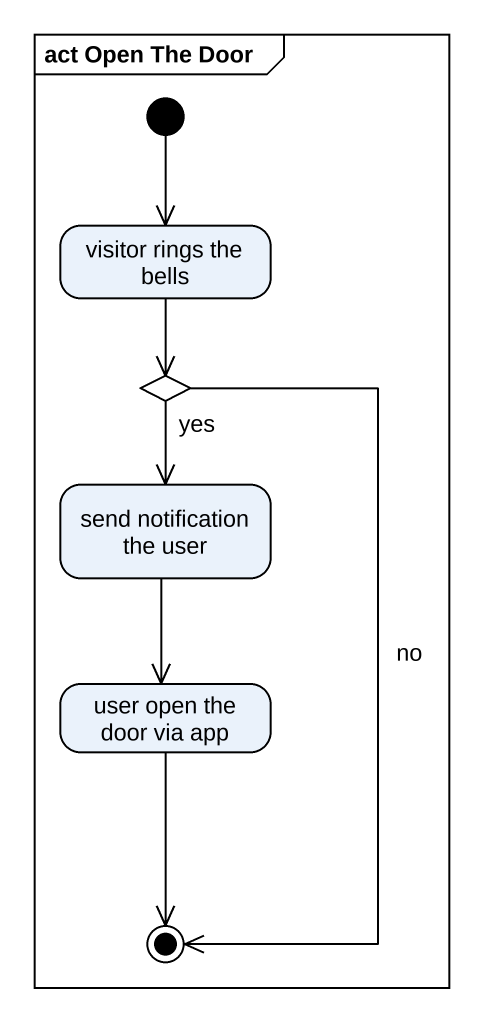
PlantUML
@startuml
mainframe act Open The Door
hide empty description
state "visitor rings the bells" as visitor_rings_the_bells
state choice1 <<choice>>
state "send notification the user" as send_notification_the_user
state "user open the door via app" as user_open_the_door_via_app
[*] --> visitor_rings_the_bells
visitor_rings_the_bells --> choice1
choice1 --> send_notification_the_user : yes
send_notification_the_user --> user_open_the_door_via_app
choice1 --> [*] : no
user_open_the_door_via_app --> [*]
@enduml
